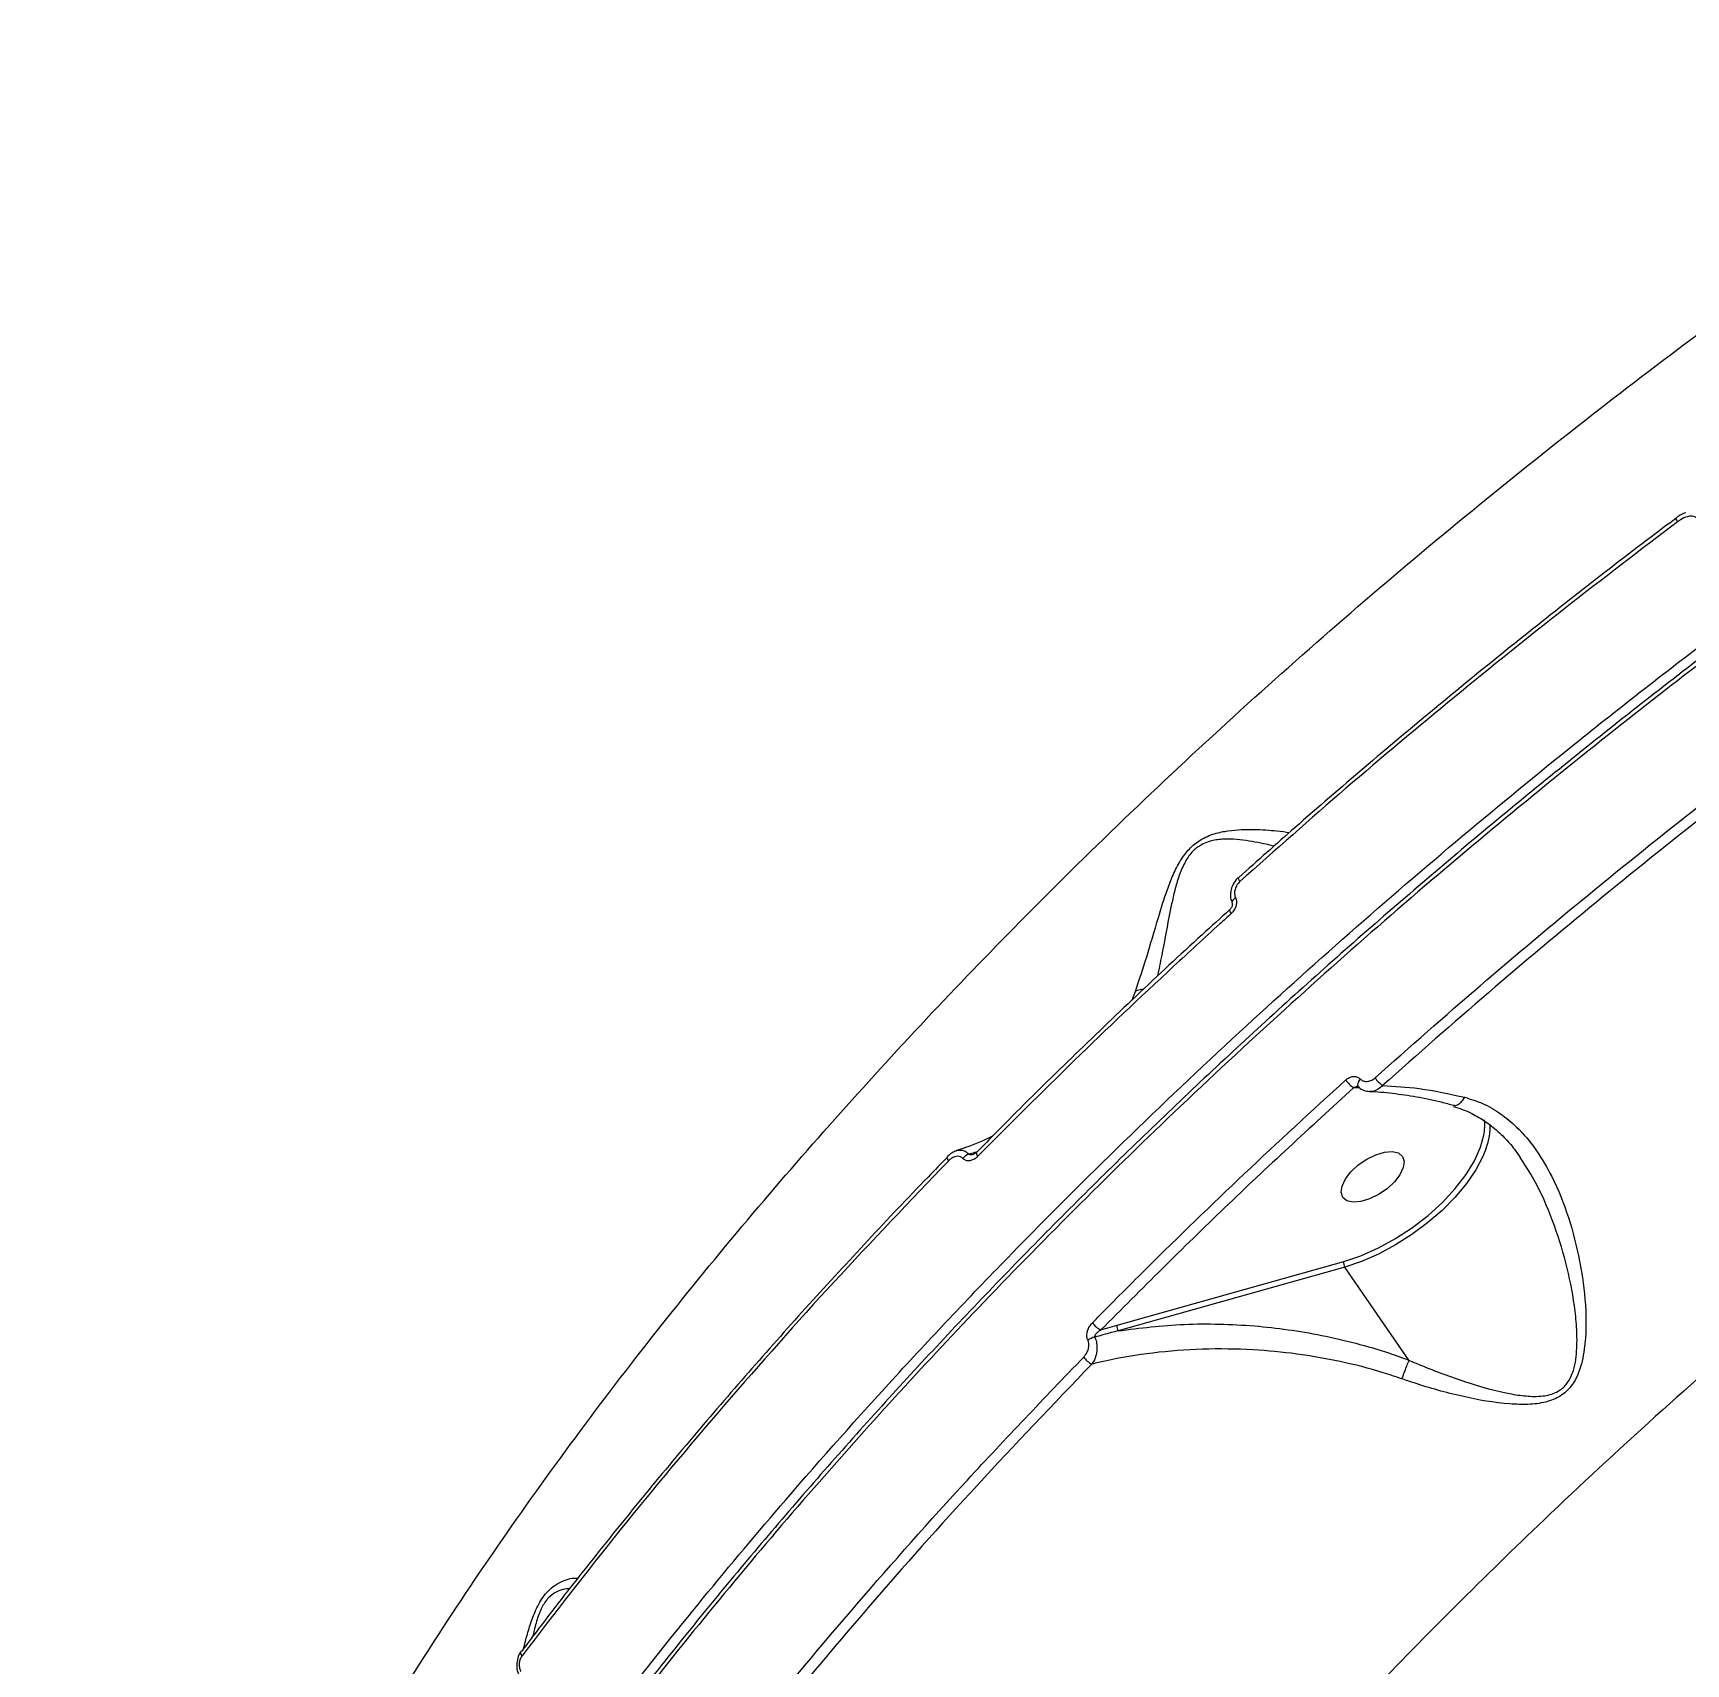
# Model space of a CAD drawing. Header units: millimetres. Extents: x -8607 to 7621, y -5747 to 4382.
# Drawn here: x 4200.6 to 4406.1, y -474.3 to -271.6 of the extents above; entities that cross this region are included whole.
import ezdxf

# ---------------------------------------------------------------- set-up
doc = ezdxf.new("R2010")
doc.units = ezdxf.units.MM
doc.layers.add('DIKOM_ОБЪЕКТ', color=7, linetype='Continuous')
doc.layers.add('DIKOM_РАЗМЕР_ОБЪЕКТА', color=7, linetype='Continuous')
doc.styles.add('style1', font='arial.ttf', dxfattribs={"width": 0.8})
doc.dimstyles.new('1-50', dxfattribs={"dimtxt": 300, "dimasz": 200, "dimexe": 100, "dimexo": 0, "dimgap": 100, "dimtad": 1, "dimtxsty": 'style1', "dimcen": 200, "dimclrd": 7, "dimclre": 7, "dimclrt": 7, "dimadec": 1, "dimazin": 2, "dimtfac": 1, "dimtmove": 0, "dimatfit": 2, "dimfxl": 0, "dimlwd": 25, "dimlwe": 18, "dimarcsym": 0})

# ---------------------------------------------------------------- blocks, each defined once
blk = doc.blocks.new('*D11')
at = {"layer": 'Defpoints', "color": 0, "transparency": 16777216}
for p in [(7619.37, -165.15), (-6826.53, -739.39), (7619.37, -5647.14)]:
    blk.add_point(p, dxfattribs=at)
at = {"layer": 'DIKOM_РАЗМЕР_ОБЪЕКТА', "color": 7, "lineweight": 18, "transparency": 16777216}
for p, q in [((7619.37, -165.15), (7619.37, -5747.14)), ((-6826.53, -739.39), (-6826.53, -5747.14))]:
    blk.add_line(p, q, dxfattribs=at)
at = {"layer": 'DIKOM_РАЗМЕР_ОБЪЕКТА', "color": 7, "lineweight": 25, "transparency": 16777216}
blk.add_line((-6626.53, -5647.14), (7419.37, -5647.14), dxfattribs=at)
at = {"layer": 'DIKOM_РАЗМЕР_ОБЪЕКТА', "color": 7, "transparency": 16777216}
for points in [[(-6626.53, -5613.8), (-6626.53, -5680.47), (-6826.53, -5647.14)], [(7419.37, -5613.8), (7419.37, -5680.47), (7619.37, -5647.14)]]:
    blk.add_solid(points, dxfattribs=at)
at = {"layer": 'DIKOM_РАЗМЕР_ОБЪЕКТА', "color": 7, "transparency": 16777216, "insert": (396.42, -5393.96), "char_height": 300, "attachment_point": 5, "style": 'style1'}
blk.add_mtext('14400', dxfattribs=at)
blk = doc.blocks.new('*D13')
at = {"layer": 'Defpoints', "color": 0, "transparency": 16777216}
for p in [(-5326.53, -191.39), (6073.47, -191.39), (6073.47, -4959.53)]:
    blk.add_point(p, dxfattribs=at)
at = {"layer": 'DIKOM_РАЗМЕР_ОБЪЕКТА', "color": 7, "lineweight": 18, "transparency": 16777216}
for p, q in [((-5326.53, -191.39), (-5326.53, -5059.53)), ((6073.47, -191.39), (6073.47, -5059.53))]:
    blk.add_line(p, q, dxfattribs=at)
at = {"layer": 'DIKOM_РАЗМЕР_ОБЪЕКТА', "color": 7, "lineweight": 25, "transparency": 16777216}
blk.add_line((-5126.53, -4959.53), (5873.47, -4959.53), dxfattribs=at)
at = {"layer": 'DIKOM_РАЗМЕР_ОБЪЕКТА', "color": 7, "transparency": 16777216}
for points in [[(-5126.53, -4926.2), (-5126.53, -4992.86), (-5326.53, -4959.53)], [(5873.47, -4926.2), (5873.47, -4992.86), (6073.47, -4959.53)]]:
    blk.add_solid(points, dxfattribs=at)
at = {"layer": 'DIKOM_РАЗМЕР_ОБЪЕКТА', "color": 7, "transparency": 16777216, "insert": (373.47, -4706.36), "char_height": 300, "attachment_point": 5, "style": 'style1'}
blk.add_mtext('11400', dxfattribs=at)

msp = doc.modelspace()

# ---------------------------------------------------------------- linework, layer by layer
at = {"layer": 'DIKOM_ОБЪЕКТ', "color": 7, "linetype": 'Continuous', "lineweight": 15}
for p, q in [((4350.457, -376.53), (4350.469, -376.522)), ((4337.235, -391.752), (4337.65, -390.699)), ((4365.537, -402.662), (4364.778, -402.668)), ((4314.284, -411.222), (4314.306, -411.205)), ((4335.368, -432.202), (4363.554, -424.272)), ((4363.685, -424.958), (4335.499, -432.889)), ((4371.64, -436.528), (4363.685, -424.958)), ((4333.35, -432.777), (4335.368, -432.202)), ((4261.276, -472.709), (4261.304, -472.678))]:
    msp.add_line(p, q, dxfattribs=at)
at = {"layer": 'DIKOM_ОБЪЕКТ', "color": 7, "linetype": 'Continuous', "lineweight": 15, "flags": 128}
for points in [[(4404.809, -331.875), (4404.815, -331.873), (4404.815, -331.873)], [(4350.645, -377.017), (4350.562, -376.889), (4350.498, -376.774), (4350.457, -376.677), (4350.439, -376.6), (4350.445, -376.547), (4350.457, -376.53)], [(4350.097, -379.043), (4349.921, -379.18), (4349.783, -379.323), (4349.693, -379.465), (4349.654, -379.597), (4349.671, -379.711), (4349.676, -379.723)], [(4349.57, -381.007), (4349.484, -380.873), (4349.419, -380.753), (4349.379, -380.653), (4349.365, -380.576), (4349.378, -380.525), (4349.386, -380.516)], [(4365.59, -401.575), (4365.45, -401.764), (4365.346, -401.957), (4365.286, -402.142), (4365.272, -402.309), (4365.305, -402.448), (4365.361, -402.53)], [(4363.554, -424.272), (4365.685, -423.548), (4367.851, -422.588), (4370, -421.414), (4372.08, -420.055), (4374.04, -418.544), (4375.835, -416.916), (4377.419, -415.212), (4378.755, -413.473), (4379.811, -411.74), (4380.561, -410.055), (4380.966, -408.578)], [(4318.066, -411.186), (4317.982, -411.051), (4317.922, -410.927), (4317.889, -410.821), (4317.885, -410.735), (4317.909, -410.674), (4317.924, -410.658)], [(4363.946, -416.713), (4363.437, -416.294), (4363.229, -415.668), (4363.338, -414.886), (4363.756, -414.012), (4364.448, -413.116), (4365.359, -412.272), (4366.415, -411.546), (4367.53, -410.999), (4368.613, -410.674), (4369.578, -410.598), (4370.346, -410.777), (4370.855, -411.197), (4371.063, -411.823), (4370.954, -412.604), (4370.536, -413.479), (4369.844, -414.374), (4368.933, -415.219), (4367.877, -415.944), (4366.762, -416.492), (4365.679, -416.816), (4364.714, -416.892), (4363.946, -416.713)], [(4381.271, -410.169), (4380.859, -411.202), (4379.974, -412.877), (4378.816, -414.578), (4377.411, -416.269), (4375.788, -417.913), (4373.983, -419.475), (4372.035, -420.919), (4369.986, -422.216), (4367.881, -423.337), (4365.765, -424.258), (4363.685, -424.958)], [(4314.433, -411.744), (4314.352, -411.614), (4314.293, -411.495), (4314.26, -411.39), (4314.252, -411.305), (4314.27, -411.24), (4314.284, -411.222)], [(4261.38, -473.278), (4261.301, -473.145), (4261.249, -473.018), (4261.227, -472.901), (4261.235, -472.799), (4261.272, -472.715), (4261.276, -472.709)]]:
    msp.add_lwpolyline(points, dxfattribs=at)
at = {"layer": 'DIKOM_ОБЪЕКТ', "color": 7, "linetype": 'Continuous', "lineweight": 15}
for centre, radius, start, end in [((4406.088, -331.431), 1.354, 199.12614, 220.70132), ((4366.633, -399.813), 3.405, 213.7126, 236.98995), ((4370.47, -399.398), 3.655, 214.03414, 235.03908), ((4374.561, -407.337), 6.524, 349.03963, 5.894), ((4373.565, -407.368), 8.198, 340.02267, 1.17395), ((4317.561, -412.495), 1.699, 111.60462, 142.95726), ((4364.393, -424.468), 0.862, 166.84864, 214.68099), ((4334.383, -430.494), 2.506, 213.70755, 245.65433), ((4336.208, -432.398), 0.862, 166.84928, 214.68087), ((4333.034, -435.718), 2.097, 102.44561, 128.05828), ((4333.324, -434.722), 2.546, 214.09998, 244.60619)]:
    msp.add_arc(centre, radius, start, end, dxfattribs=at)
for points, knots in [([(4197.059, -691.991), (4196.647, -689.943), (4195.516, -684.319), (4194.665, -674.927), (4194.35, -663.929), (4194.81, -653.019), (4196.051, -641.115), (4198.244, -628.168), (4201.51, -614.381), (4205.615, -600.653), (4210.322, -587.429), (4215.655, -574.39), (4221.46, -561.716), (4228.235, -548.311), (4236.081, -534.179), (4244.953, -519.59), (4254.343, -505.334), (4263.88, -491.839), (4273.735, -478.748), (4283.721, -466.218), (4295.019, -452.779), (4307.751, -438.475), (4321.795, -423.635), (4336.083, -409.373), (4350.117, -396.089), (4364.201, -383.408), (4378.114, -371.458), (4393.263, -359.032), (4409.698, -346.213), (4427.154, -333.331), (4444.492, -321.208), (4461.159, -310.153), (4477.558, -299.821), (4493.468, -290.3), (4509.545, -281.13), (4520.3, -275.403), (4525.782, -272.483)], [0, 0, 0, 0, 0.017623, 0.0483939, 0.0765715, 0.1047491, 0.1320419, 0.1653743, 0.1987068, 0.2294777, 0.2602486, 0.2884262, 0.3166037, 0.3438965, 0.3760213, 0.4081462, 0.4377811, 0.4674161, 0.4945323, 0.5216485, 0.5479019, 0.5812345, 0.614567, 0.645338, 0.6761089, 0.7042866, 0.7324642, 0.759757, 0.7930896, 0.8264221, 0.8571931, 0.887964, 0.9161417, 0.9443193, 0.9716122, 1, 1, 1, 1]), ([(4526.385, -273.575), (4524.995, -274.298), (4520.242, -276.772), (4512.154, -281.173), (4502.146, -286.759), (4492.214, -292.496), (4482.377, -298.36), (4472.633, -304.355), (4462.978, -310.48), (4453.41, -316.739), (4443.924, -323.133), (4434.518, -329.663), (4425.191, -336.332), (4415.938, -343.142), (4406.757, -350.095), (4397.657, -357.185), (4388.667, -364.388), (4379.825, -371.677), (4371.156, -379.03), (4362.663, -386.445), (4354.342, -393.923), (4346.19, -401.468), (4338.203, -409.082), (4330.38, -416.766), (4322.718, -424.523), (4315.216, -432.356), (4307.871, -440.266), (4300.685, -448.252), (4293.677, -456.295), (4286.875, -464.361), (4280.306, -472.421), (4273.976, -480.467), (4267.882, -488.501), (4262.019, -496.527), (4256.387, -504.548), (4250.982, -512.566), (4245.805, -520.583), (4240.853, -528.601), (4236.126, -536.623), (4231.622, -544.651), (4227.351, -552.669), (4223.329, -560.647), (4219.575, -568.553), (4216.093, -576.372), (4212.884, -584.107), (4209.944, -591.759), (4207.272, -599.333), (4204.868, -606.831), (4202.73, -614.254), (4200.859, -621.605), (4199.253, -628.884), (4197.914, -636.096), (4196.843, -643.23), (4196.043, -650.263), (4195.52, -657.166), (4195.275, -663.922), (4195.309, -670.527), (4195.615, -676.987), (4196.212, -683.296), (4196.9, -688.497), (4197.496, -691.539), (4197.7, -692.579)], [0, 0, 0, 0, 0.00720193, 0.0246296, 0.04206244, 0.05941036, 0.07667818, 0.0938856, 0.11105227, 0.12819782, 0.14534186, 0.16250015, 0.17968956, 0.19692966, 0.21423999, 0.2316401, 0.24907919, 0.26645603, 0.28374671, 0.30097122, 0.31814923, 0.33530038, 0.35244428, 0.3695986, 0.38677832, 0.404003, 0.42129217, 0.43866536, 0.45610916, 0.47352561, 0.49084437, 0.50809124, 0.52528589, 0.54244795, 0.55959704, 0.5767527, 0.593928, 0.61114246, 0.62841557, 0.64576683, 0.66320601, 0.68064339, 0.69799517, 0.71526897, 0.73248435, 0.74966083, 0.76681784, 0.78397478, 0.80114675, 0.81835081, 0.8356062, 0.85293209, 0.8703474, 0.88778352, 0.90515746, 0.92244392, 0.93966196, 0.95683062, 0.97396892, 0.99109593, 1, 1, 1, 1]), ([(4526.763, -273.909), (4522.795, -276.013), (4513.781, -280.794), (4499.789, -288.644), (4484.472, -297.643), (4468.934, -307.24), (4452.889, -317.653), (4437.3, -328.288), (4422.793, -338.672), (4409.654, -348.481), (4396.772, -358.48), (4383.609, -369.131), (4370.15, -380.512), (4356.651, -392.449), (4343.483, -404.657), (4330.746, -417.043), (4319.128, -428.888), (4308.305, -440.442), (4297.948, -452.005), (4287.716, -463.994), (4277.616, -476.467), (4267.748, -489.35), (4258.405, -502.317), (4249.659, -515.272), (4241.957, -527.477), (4235.042, -539.217), (4228.715, -550.748), (4222.774, -562.48), (4217.268, -574.401), (4212.348, -586.225), (4207.654, -598.941), (4203.403, -612.463), (4200.311, -624.798), (4198.288, -635.055), (4196.874, -644.15), (4195.848, -653.867), (4195.354, -664.361), (4195.56, -674.781), (4196.351, -684.382), (4197.413, -690.249), (4197.88, -692.825)], [0, 0, 0, 0, 0.0205741, 0.0467421, 0.0729555, 0.1009881, 0.1290766, 0.1589753, 0.1857598, 0.2092655, 0.2328041, 0.2593887, 0.2860208, 0.3131504, 0.342115, 0.3691763, 0.3962879, 0.4206427, 0.4450341, 0.4716187, 0.4982509, 0.5253804, 0.554345, 0.5814063, 0.6085179, 0.6328728, 0.6572642, 0.6834347, 0.7096507, 0.7360166, 0.762429, 0.7957383, 0.8291415, 0.8493068, 0.8694928, 0.8956633, 0.9218793, 0.9499171, 0.9780108, 1, 1, 1, 1]), ([(4208.603, -560.798), (4208.872, -559.791), (4210.236, -554.682), (4213.335, -545.255), (4218.081, -532.603), (4223.591, -519.857), (4229.691, -507.244), (4236.409, -494.657), (4243.653, -482.209), (4251.705, -469.412), (4260.599, -456.286), (4270.323, -442.926), (4280.602, -429.705), (4291.241, -416.832), (4302.303, -404.192), (4313.667, -391.886), (4325.783, -379.428), (4338.663, -366.852), (4352.251, -354.267), (4366.163, -342.026), (4380.153, -330.312), (4394.327, -319.011), (4408.544, -308.202), (4422.692, -297.955), (4436.704, -288.237), (4446.014, -282.145), (4450.674, -279.096)], [0, 0, 0, 0, 0.01102157, 0.0558985, 0.10088787, 0.14453473, 0.18828489, 0.23033426, 0.27247585, 0.31391012, 0.35886041, 0.40392318, 0.44764093, 0.49146195, 0.533579, 0.57578819, 0.61728859, 0.66235056, 0.70752511, 0.75135088, 0.79527995, 0.83750034, 0.87981285, 0.92141444, 0.96067034, 1, 1, 1, 1]), ([(4404.839, -331.905), (4403.824, -332.663), (4399.733, -335.717), (4392.677, -341.188), (4383.679, -348.311), (4374.81, -355.548), (4366.074, -362.883), (4357.954, -369.879), (4352.819, -374.468), (4350.492, -376.548)], [0, 0, 0, 0, 0.0534916, 0.2157061, 0.3780361, 0.5404469, 0.7029025, 0.865358, 1, 1, 1, 1]), ([(4405.061, -332.314), (4400.374, -335.884), (4390.99, -343.031), (4377.251, -354.103), (4363.742, -365.41), (4355.013, -373.146), (4350.645, -377.017)], [0, 0, 0, 0, 0.2488775, 0.4981997, 0.7488727, 1, 1, 1, 1]), ([(4406.068, -331.199), (4405.838, -331.285), (4405.391, -331.453), (4405.009, -331.75), (4404.823, -331.894)], [0, 0, 0, 0, 0.5143564, 1, 1, 1, 1]), ([(4407.472, -331.882), (4407.384, -331.813), (4407.207, -331.674), (4406.785, -331.605), (4406.17, -331.689), (4405.558, -331.963), (4405.18, -332.23), (4405.061, -332.314)], [0, 0, 0, 0, 0.1388676, 0.2767759, 0.4965982, 0.8418705, 1, 1, 1, 1]), ([(4367.441, -401.443), (4371.771, -397.609), (4380.44, -389.934), (4393.911, -378.667), (4407.694, -367.567), (4417.15, -360.375), (4421.882, -356.776)], [0, 0, 0, 0, 0.2488775, 0.4981996, 0.7488726, 1, 1, 1, 1]), ([(4422.695, -357.823), (4418.016, -361.383), (4408.648, -368.507), (4394.934, -379.546), (4381.448, -390.819), (4372.736, -398.533), (4368.375, -402.393)], [0, 0, 0, 0, 0.2488778, 0.4982002, 0.748873, 1, 1, 1, 1]), ([(4508.863, -363.721), (4503.519, -367.083), (4492.817, -373.816), (4477.031, -384.46), (4461.462, -395.494), (4446.147, -406.952), (4431.14, -418.788), (4416.467, -430.993), (4402.194, -443.52), (4389.186, -455.575), (4377.401, -467.064), (4366.759, -477.936), (4356.49, -488.943), (4346.604, -500.08), (4337.13, -511.319), (4328.082, -522.649), (4319.492, -534.038), (4311.944, -544.665), (4305.349, -554.501), (4299.622, -563.515), (4294.237, -572.488), (4289.192, -581.421), (4284.487, -590.319), (4280.143, -599.139), (4276.17, -607.859), (4272.56, -616.483), (4269.306, -625.031), (4266.413, -633.5), (4263.887, -641.871), (4261.737, -650.119), (4259.967, -658.228), (4258.575, -666.197), (4257.561, -674.032), (4256.931, -681.695), (4256.682, -689.168), (4256.811, -696.455), (4257.318, -703.573), (4258.299, -711.241), (4259.903, -719.369), (4262.303, -727.854), (4265.353, -735.98), (4269.068, -743.704), (4273.159, -750.718), (4276.313, -754.938), (4277.773, -756.89)], [0, 0, 0, 0, 0.0295447, 0.0591611, 0.0889458, 0.118804, 0.1488734, 0.1790187, 0.2093382, 0.2397356, 0.2647639, 0.2898361, 0.3150105, 0.3402296, 0.3655765, 0.390969, 0.4164664, 0.4420103, 0.4622415, 0.4824959, 0.5026481, 0.5228003, 0.5430452, 0.5632902, 0.5833266, 0.6033629, 0.6234906, 0.6436183, 0.6638013, 0.6840075, 0.7041116, 0.7242158, 0.7444124, 0.764609, 0.7845973, 0.8045856, 0.8246649, 0.8447442, 0.8711527, 0.8976136, 0.9241271, 0.9506936, 0.977189, 1, 1, 1, 1]), ([(4337.65, -390.699), (4338.117, -389.303), (4339.063, -386.48), (4340.305, -382.108), (4341.381, -378.618), (4342.306, -376.22), (4343.172, -374.478), (4344.311, -372.928), (4345.801, -371.723), (4347.479, -371.036), (4349.784, -370.581), (4352.447, -370.526), (4355.027, -370.687), (4356.298, -370.871), (4356.798, -370.943)], [0, 0, 0, 0, 0.1437063, 0.2906945, 0.3887818, 0.4385321, 0.4894638, 0.5345412, 0.5800698, 0.6368266, 0.6913449, 0.8061768, 0.9236426, 1, 1, 1, 1]), ([(4354.86, -372.666), (4354.851, -372.663), (4354.089, -372.426), (4352.159, -372.032), (4349.907, -371.729), (4348.266, -371.793), (4347.483, -371.893), (4346.673, -372.092), (4345.948, -372.398), (4345.331, -372.792), (4344.943, -373.126), (4344.555, -373.529), (4344.175, -374.012), (4343.587, -374.998), (4343.024, -376.393), (4342.533, -378.109), (4342.141, -379.815), (4341.583, -382.577), (4341.04, -385.708), (4340.559, -387.963), (4340.375, -388.822)], [0, 0, 0, 0, 0.0016545, 0.13741, 0.2752058, 0.3060364, 0.3370484, 0.3676601, 0.3990353, 0.4190357, 0.4396441, 0.4470836, 0.4707013, 0.4951659, 0.5506425, 0.6083134, 0.6655253, 0.7230314, 0.8944568, 1, 1, 1, 1]), ([(4350.464, -376.537), (4350.425, -376.569), (4350.148, -376.789), (4349.756, -377.37), (4349.457, -378.232), (4349.427, -379.065), (4349.613, -379.514), (4349.694, -379.711)], [0, 0, 0, 0, 0.0432278, 0.3041946, 0.5753773, 0.8143079, 1, 1, 1, 1]), ([(4350.645, -377.017), (4350.51, -377.161), (4350.241, -377.447), (4350.011, -378.002), (4349.939, -378.567), (4350.046, -378.889), (4350.097, -379.043)], [0, 0, 0, 0, 0.2583542, 0.5167488, 0.7678077, 1, 1, 1, 1]), ([(4349.674, -379.725), (4349.679, -379.736), (4349.691, -379.759), (4349.705, -379.863), (4349.689, -380.014), (4349.631, -380.188), (4349.529, -380.371), (4349.434, -380.467), (4349.384, -380.517)], [0, 0, 0, 0, 0.127299, 0.2715399, 0.4321152, 0.599086, 0.7890471, 1, 1, 1, 1]), ([(4350.097, -379.043), (4350.147, -379.194), (4350.25, -379.505), (4350.183, -380.052), (4349.961, -380.589), (4349.7, -380.868), (4349.57, -381.007)], [0, 0, 0, 0, 0.2338668, 0.4824937, 0.7413363, 1, 1, 1, 1]), ([(4349.405, -380.527), (4348.246, -381.569), (4344.295, -385.12), (4337.721, -391.257), (4329.705, -398.923), (4323.111, -405.397), (4319.254, -409.332), (4317.939, -410.673)], [0, 0, 0, 0, 0.1058595, 0.3608326, 0.6152143, 0.8687987, 1, 1, 1, 1]), ([(4349.57, -381.007), (4349.089, -381.443), (4346.681, -383.624), (4340.09, -389.681), (4329.953, -399.268), (4322.031, -407.211), (4318.066, -411.186)], [0, 0, 0, 0, 0.0441412, 0.2207137, 0.6100127, 1, 1, 1, 1]), ([(4337.65, -390.699), (4337.683, -390.678), (4337.901, -390.545), (4338.238, -390.401), (4338.591, -390.397), (4338.681, -390.395)], [0, 0, 0, 0, 0.1182766, 0.77522228, 1, 1, 1, 1]), ([(4332.299, -431.884), (4332.743, -431.433), (4334.967, -429.177), (4341.183, -422.965), (4351.138, -413.303), (4359.577, -405.572), (4363.8, -401.702)], [0, 0, 0, 0, 0.04414123, 0.22071367, 0.61001268, 1, 1, 1, 1]), ([(4364.778, -402.668), (4359.388, -407.613), (4348.592, -417.518), (4338.436, -427.685), (4333.35, -432.777)], [0, 0, 0, 0, 0.49927266, 1, 1, 1, 1]), ([(4363.8, -401.702), (4363.851, -401.66), (4364.035, -401.503), (4364.391, -401.32), (4364.843, -401.244), (4365.267, -401.317), (4365.483, -401.489), (4365.59, -401.575)], [0, 0, 0, 0, 0.0918816, 0.335558, 0.5630753, 0.7814373, 1, 1, 1, 1]), ([(4365.315, -402.524), (4365.245, -402.529), (4365.09, -402.54), (4364.91, -402.602), (4364.807, -402.654), (4364.778, -402.668)], [0, 0, 0, 0, 0.3736542, 0.8261975, 1, 1, 1, 1]), ([(4365.315, -402.523), (4365.316, -402.523), (4365.356, -402.516), (4365.356, -402.53), (4365.362, -402.534), (4365.364, -402.536)], [0, 0, 0, 0, 0.0127387, 0.5316545, 1, 1, 1, 1]), ([(4365.368, -402.522), (4365.386, -402.545), (4365.568, -402.777), (4366.051, -403.045), (4366.537, -403.101), (4366.762, -403.127)], [0, 0, 0, 0, 0.05663166, 0.56360851, 1, 1, 1, 1]), ([(4365.59, -401.575), (4365.701, -401.663), (4365.921, -401.838), (4366.357, -401.913), (4366.825, -401.837), (4367.196, -401.649), (4367.388, -401.487), (4367.441, -401.443)], [0, 0, 0, 0, 0.216891, 0.4334722, 0.6619726, 0.9080849, 1, 1, 1, 1]), ([(4368.375, -402.393), (4368.302, -402.467), (4368.032, -402.74), (4367.505, -403.036), (4367.006, -403.189), (4366.775, -403.136), (4366.759, -403.132)], [0, 0, 0, 0, 0.1565566, 0.5759809, 0.969282, 1, 1, 1, 1]), ([(4368.375, -402.393), (4369.877, -402.479), (4373.139, -402.666), (4376.684, -403.439), (4378.597, -403.856)], [0, 0, 0, 0, 0.4604881, 1, 1, 1, 1]), ([(4366.758, -403.136), (4366.764, -403.136), (4367.664, -403.138), (4369.607, -403.335), (4372.577, -403.757), (4375.133, -404.271), (4376.713, -404.711), (4377.228, -404.854)], [0, 0, 0, 0, 0.00175741, 0.28809495, 0.57459993, 0.86138409, 1, 1, 1, 1]), ([(4378.597, -403.856), (4379.343, -404.085), (4380.907, -404.564), (4383.066, -405.835), (4385.341, -407.718), (4387.517, -410.336), (4389.728, -414.091), (4391.6, -418.743), (4392.947, -424.143), (4393.73, -429.648), (4393.687, -434.345), (4392.977, -437.768), (4391.925, -439.803), (4390.488, -441.126), (4388.585, -441.844), (4386.458, -442.088), (4382.995, -441.947), (4378.251, -441.14), (4373.753, -439.857), (4371.268, -439.021), (4370.759, -438.85)], [0, 0, 0, 0, 0.039972, 0.0838375, 0.127732, 0.1889333, 0.2502303, 0.3350389, 0.419981, 0.5024357, 0.584612, 0.6297421, 0.6580817, 0.6869127, 0.7179993, 0.7532858, 0.7887207, 0.8822415, 0.975869, 1, 1, 1, 1]), ([(4377.242, -404.83), (4377.251, -404.835), (4377.38, -404.913), (4377.703, -404.809), (4378.141, -404.507), (4378.44, -404.121), (4378.576, -403.891), (4378.597, -403.856)], [0, 0, 0, 0, 0.0217259, 0.3412845, 0.6608443, 0.9484172, 1, 1, 1, 1]), ([(4377.171, -405.02), (4377.547, -405.125), (4378.58, -405.411), (4380.162, -406.2), (4381.913, -407.354), (4383.458, -408.747), (4384.646, -410.091), (4385.261, -411.001), (4385.498, -411.351)], [0, 0, 0, 0, 0.1126455, 0.3092365, 0.5112832, 0.7140426, 0.8899726, 1, 1, 1, 1]), ([(4319.919, -408.662), (4319.875, -408.685), (4318.805, -409.236), (4317.29, -409.858), (4315.75, -410.368), (4315.372, -410.493)], [0, 0, 0, 0, 0.0312876, 0.7618597, 1, 1, 1, 1]), ([(4315.385, -410.521), (4315.203, -410.589), (4314.794, -410.742), (4314.472, -411.056), (4314.294, -411.231)], [0, 0, 0, 0, 0.4454862, 1, 1, 1, 1]), ([(4315.379, -410.511), (4315.391, -410.504), (4315.57, -410.401), (4315.952, -410.402), (4316.484, -410.517), (4316.783, -410.781), (4316.935, -410.915)], [0, 0, 0, 0, 0.0241257, 0.3540047, 0.6728308, 1, 1, 1, 1]), ([(4316.935, -410.915), (4317.067, -410.875), (4317.431, -410.767), (4317.793, -410.657), (4318.024, -410.587)], [0, 0, 0, 0, 0.3629904, 1, 1, 1, 1]), ([(4316.935, -410.915), (4316.96, -410.931), (4317.005, -410.958), (4317.126, -410.983), (4317.305, -410.979), (4317.455, -410.939), (4317.537, -410.917)], [0, 0, 0, 0, 0.1552306, 0.2692128, 0.601133, 1, 1, 1, 1]), ([(4317.91, -410.654), (4317.87, -410.698), (4317.764, -410.817), (4317.613, -410.896), (4317.553, -410.911), (4317.537, -410.915)], [0, 0, 0, 0, 0.3040718, 0.8174262, 1, 1, 1, 1]), ([(4314.34, -411.238), (4313.512, -412.081), (4310.125, -415.531), (4304.358, -421.647), (4297.047, -429.579), (4289.935, -437.563), (4283.015, -445.584), (4276.294, -453.636), (4269.794, -461.713), (4264.81, -468.073), (4262.069, -471.742), (4261.346, -472.71)], [0, 0, 0, 0, 0.0420147, 0.1719941, 0.3020915, 0.432279, 0.5625278, 0.6928087, 0.8230833, 0.9533216, 1, 1, 1, 1]), ([(4314.433, -411.744), (4309.629, -416.757), (4300.008, -426.799), (4286.422, -442.126), (4273.413, -457.629), (4265.395, -468.056), (4261.38, -473.278)], [0, 0, 0, 0, 0.2482523, 0.4971932, 0.7482405, 1, 1, 1, 1]), ([(4316.204, -411.471), (4316.11, -411.393), (4315.921, -411.236), (4315.552, -411.174), (4315.147, -411.245), (4314.758, -411.443), (4314.532, -411.652), (4314.433, -411.744)], [0, 0, 0, 0, 0.188925, 0.3774349, 0.5791838, 0.8164502, 1, 1, 1, 1]), ([(4318.066, -411.186), (4317.963, -411.281), (4317.723, -411.501), (4317.309, -411.706), (4316.882, -411.777), (4316.497, -411.714), (4316.302, -411.552), (4316.204, -411.471)], [0, 0, 0, 0, 0.1825282, 0.4237843, 0.6274648, 0.8134356, 1, 1, 1, 1]), ([(4371.642, -436.537), (4371.644, -436.538), (4372.128, -436.746), (4374.467, -437.729), (4378.732, -439.311), (4383.187, -440.589), (4386.482, -441.055), (4388.44, -441.056), (4390.107, -440.578), (4390.997, -439.833), (4391.659, -438.96), (4392.308, -437.473), (4392.589, -435.096), (4392.536, -432.4), (4392.153, -428.848), (4391.249, -424.39), (4389.587, -419.129), (4387.669, -414.699), (4386.087, -412.269), (4385.492, -411.354)], [0, 0, 0, 0, 0.00011124, 0.03074766, 0.1482045, 0.26822753, 0.31093331, 0.35442798, 0.39021446, 0.41656316, 0.42259177, 0.45510819, 0.50940141, 0.56042941, 0.61195691, 0.71705297, 0.8242732, 0.93382577, 1, 1, 1, 1]), ([(4331.741, -434.067), (4331.728, -434.038), (4331.659, -433.889), (4331.591, -433.554), (4331.636, -433.032), (4331.854, -432.421), (4332.14, -432.075), (4332.299, -431.884)], [0, 0, 0, 0, 0.0440727, 0.2245474, 0.4337722, 0.6875081, 1, 1, 1, 1]), ([(4333.35, -432.777), (4333.217, -432.862), (4332.985, -433.011), (4332.734, -433.258), (4332.607, -433.449), (4332.573, -433.572), (4332.573, -433.634), (4332.579, -433.66), (4332.582, -433.671)], [0, 0, 0, 0, 0.3694027, 0.6445477, 0.8371646, 0.9270165, 0.9711869, 1, 1, 1, 1]), ([(4335.499, -432.889), (4335.215, -432.963), (4334.242, -433.218), (4333.27, -433.483), (4332.582, -433.671)], [0, 0, 0, 0, 0.29128223, 1, 1, 1, 1]), ([(4335.499, -432.889), (4338.216, -432.547), (4342.323, -432.031), (4348.067, -432.011), (4353.748, -432.302), (4359.451, -433.092), (4365.048, -434.385), (4368.671, -435.449), (4370.842, -436.238), (4371.64, -436.528)], [0, 0, 0, 0, 0.2355394, 0.3560364, 0.4765274, 0.7016571, 0.8172953, 0.9329171, 1, 1, 1, 1]), ([(4331.215, -436.149), (4331.373, -435.958), (4331.648, -435.622), (4331.85, -435.034), (4331.887, -434.541), (4331.818, -434.23), (4331.752, -434.091), (4331.741, -434.067)], [0, 0, 0, 0, 0.3277202, 0.573894, 0.77963, 0.9627747, 1, 1, 1, 1]), ([(4332.582, -433.671), (4332.601, -433.71), (4332.71, -433.94), (4332.853, -434.443), (4332.892, -435.239), (4332.73, -436.106), (4332.458, -436.699), (4332.264, -436.976), (4332.232, -437.022)], [0, 0, 0, 0, 0.0395069, 0.2326388, 0.4437426, 0.6867398, 0.9479473, 1, 1, 1, 1]), ([(4370.759, -438.85), (4369.99, -438.591), (4367.478, -437.747), (4363.114, -436.637), (4357.705, -435.698), (4351.966, -435.156), (4345.963, -435.084), (4339.793, -435.558), (4335.246, -436.308), (4332.783, -436.892), (4332.232, -437.022)], [0, 0, 0, 0, 0.0601203, 0.1962357, 0.332817, 0.4690625, 0.6303284, 0.7921153, 0.9534347, 1, 1, 1, 1]), ([(4278.144, -497.658), (4282.103, -492.511), (4290.033, -482.203), (4302.971, -466.778), (4316.611, -451.382), (4326.343, -441.232), (4331.215, -436.149)], [0, 0, 0, 0, 0.2482522, 0.497193, 0.7482405, 1, 1, 1, 1]), ([(4332.232, -437.022), (4327.437, -442.022), (4317.835, -452.036), (4304.275, -467.323), (4291.292, -482.784), (4283.289, -493.185), (4279.282, -498.393)], [0, 0, 0, 0, 0.2482527, 0.4971938, 0.7482409, 1, 1, 1, 1]), ([(4371.642, -436.537), (4371.56, -436.742), (4371.397, -437.154), (4371.099, -437.933), (4370.884, -438.51), (4370.776, -438.805), (4370.759, -438.85)], [0, 0, 0, 0, 0.3157288, 0.6314576, 0.943771, 1, 1, 1, 1]), ([(4371.64, -436.528), (4371.641, -436.529), (4371.642, -436.531), (4371.643, -436.535), (4371.642, -436.536), (4371.642, -436.537)], [0, 0, 0, 0, 0.42695207, 0.78428245, 1, 1, 1, 1]), ([(4261.58, -472.398), (4261.667, -472.03), (4261.904, -471.036), (4262.388, -469.396), (4263.101, -467.461), (4264.167, -465.592), (4265.443, -464.449), (4266.617, -463.897), (4267.583, -463.607), (4268.099, -463.625), (4268.328, -463.633)], [0, 0, 0, 0, 0.0740068, 0.2005042, 0.3305693, 0.4781579, 0.6490975, 0.7726099, 0.8990399, 1, 1, 1, 1]), ([(4267.317, -464.932), (4267.114, -464.941), (4266.597, -464.964), (4265.707, -465.245), (4264.919, -465.794), (4264.23, -466.591), (4263.839, -467.267), (4263.371, -468.373), (4263.028, -469.462), (4262.823, -470.445), (4262.738, -470.854)], [0, 0, 0, 0, 0.1136322, 0.2885315, 0.4613122, 0.5141636, 0.6697043, 0.7066651, 0.8780383, 1, 1, 1, 1]), ([(4261.285, -472.715), (4261.257, -472.748), (4261.052, -472.98), (4260.817, -473.563), (4260.691, -474.43), (4260.774, -475.199), (4260.984, -475.58), (4261.053, -475.705)], [0, 0, 0, 0, 0.0427857, 0.3046429, 0.5781377, 0.8606953, 1, 1, 1, 1]), ([(4261.38, -473.278), (4261.298, -473.409), (4261.136, -473.67), (4261.024, -474.172), (4261.03, -474.685), (4261.125, -475.044), (4261.207, -475.214), (4261.222, -475.246)], [0, 0, 0, 0, 0.2363546, 0.4725827, 0.7091512, 0.9458514, 1, 1, 1, 1])]:
    msp.add_open_spline(points, degree=3, knots=knots, dxfattribs=at)

# ---------------------------------------------------------------- dimensions: what is measured, and where the dimension line sits
at = {"layer": 'DIKOM_РАЗМЕР_ОБЪЕКТА'}
dim = msp.add_linear_dim(base=(7619.366, -5647.135), p1=(-6826.527, -739.391), p2=(7619.366, -165.147), text='14400', dimstyle='1-50', dxfattribs=at)
dim.commit()
dim.dimension.update_dxf_attribs({"geometry": '*D11', "text_midpoint": (396.419, -5647.135), "dimtype": 160})
dim = msp.add_linear_dim(base=(6073.473, -4959.53), p1=(-5326.527, -191.391), p2=(6073.473, -191.391), dimstyle='1-50', dxfattribs=at)
dim.commit()
dim.dimension.update_dxf_attribs({"geometry": '*D13', "text_midpoint": (373.473, -4959.53), "dimtype": 160})

doc.saveas('drawing.dxf')
